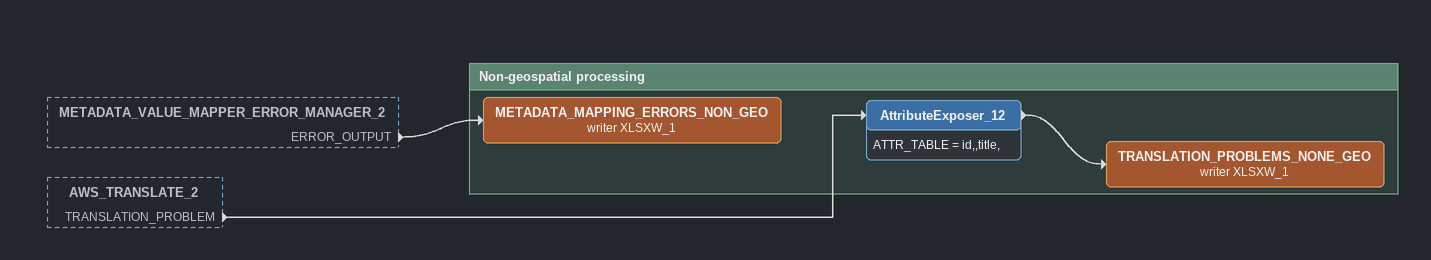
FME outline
METADATA_VALUE_MAPPER_ERROR_MANAGER_2 [outside]
    ERROR_OUTPUT -> METADATA_MAPPING_ERRORS_NON_GEO (writer XLSXW_1)
AWS_TRANSLATE_2 [outside]
    TRANSLATION_PROBLEM -> AttributeExposer_12

Bookmark: Non-geospatial processing
AttributeExposer_12
    ATTR_TABLE = id,,title,
    -> TRANSLATION_PROBLEMS_NONE_GEO (writer XLSXW_1)
TRANSLATION_PROBLEMS_NONE_GEO (writer XLSXW_1)
METADATA_MAPPING_ERRORS_NON_GEO (writer XLSXW_1)
